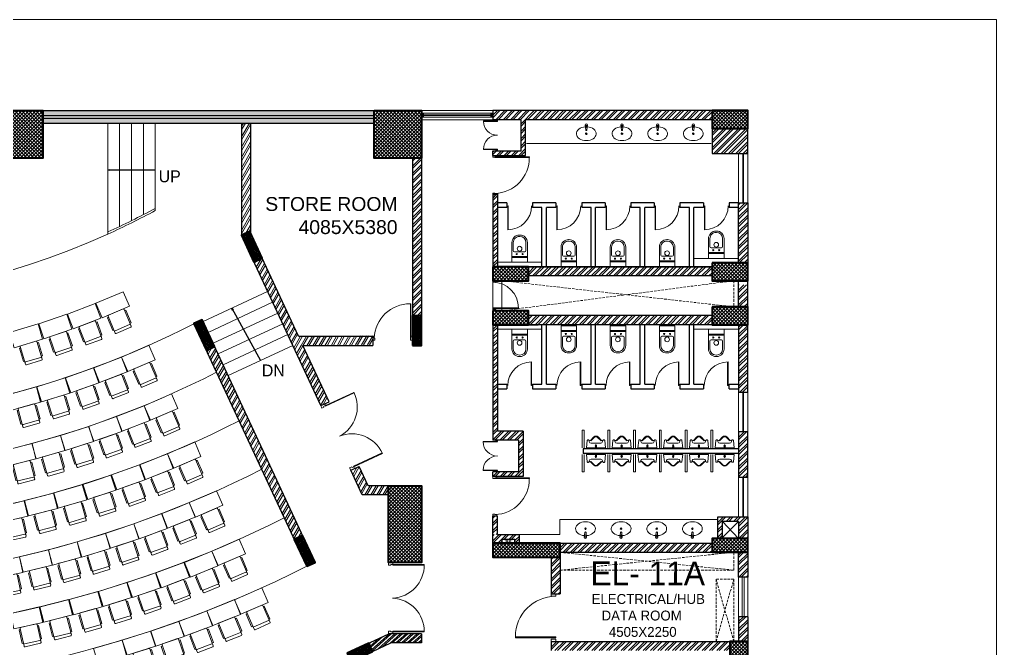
# Model space of a CAD drawing. Header units: millimetres. Extents: x 8275 to 147087, y -297470 to -191881.
# Drawn here: x 118383 to 143047, y -207756 to -191881 of the extents above; entities that cross this region are included whole.
import ezdxf

# ---------------------------------------------------------------- set-up
doc = ezdxf.new("R2010")
doc.units = ezdxf.units.MM
doc.header["$LTSCALE"] = 250
doc.header["$MEASUREMENT"] = 0
doc.linetypes.add('HIDDEN', pattern=[0.375, 0.25, -0.125])
for name, color, linetype, lineweight in [('col', 6, 'Continuous', 40), ('door', 35, 'Continuous', 13), ('ele', 51, 'Continuous', 18), ('fixtures', 31, 'Continuous', 13), ('furniture', 5, 'Continuous', 15), ('hatch', 9, 'Continuous', 0), ('hidden', 153, 'HIDDEN', 13), ('stairs', 2, 'Continuous', 5), ('text', 7, 'Continuous', 9), ('wall', 1, 'Continuous', 30), ('win', 4, 'Continuous', 20)]:
    doc.layers.add(name, color=color, linetype=linetype, lineweight=lineweight)
doc.layers.add('FUR', color=140, linetype='Continuous')
doc.styles.get("Standard").update_dxf_attribs({"font": 'GOTHIC.TTF', "height": 100})
doc.dimstyles.get("Standard").update_dxf_attribs({"dimtxt": 100, "dimasz": 50, "dimexe": 50, "dimexo": 50, "dimgap": 0.09, "dimtad": 0, "dimdec": 0, "dimrnd": 5, "dimzin": 0, "dimdsep": 46, "dimtxsty": 'Standard', "dimblk": 'ARCHTICK', "dimcen": 0, "dimdle": 50, "dimadec": 0, "dimazin": 0, "dimtfac": 1, "dimtdec": 0, "dimtofl": 0, "dimtmove": 0, "dimatfit": 3, "dimldrblk": 'OPEN30', "dimfxl": 1, "dimtolj": 1, "dimtzin": 0, "dimarcsym": 0})
pattern_1 = [(45, (-5321272.86, -138549.74), (-92.807765, 92.807765), []), (45, (-5321210.98, -138549.74), (-92.807765, 92.807765), [])]
pattern_2 = [(45, (-3004888.885, -138549.743), (23.20194126, 85.0737846), [109.375, -21.875, 0, -21.875])]
pattern_3 = [(60, (-2190940.17, -138549.74), (-113.665834, 65.625), []), (60, (-2190880.4, -138533.73), (-113.665834, 65.625), [])]
pattern_4 = [(45, (-2190690.94, -138326.66), (-92.807765, 92.807765), []), (45, (-2190629.06, -138326.66), (-92.807765, 92.807765), [])]

# ---------------------------------------------------------------- blocks, each defined once
blk = doc.blocks.new('A$C417B526D')
at = {"layer": 'hatch'}
h = blk.add_hatch(dxfattribs=at)
h.set_pattern_fill('ANSI37', color=256, scale=250)
h.paths.add_polyline_path([(109545, -3525), (109753, -3428), (109437, -2748), (109228, -2845)])
h = blk.add_hatch(dxfattribs=at)
h.set_pattern_fill('ANSI37', color=256, scale=250)
h.paths.add_polyline_path([(113545, -5627), (113775, -5627), (113775, -4877), (113545, -4877)])
h = blk.add_hatch(dxfattribs=at)
h.set_pattern_fill('ANSI37', color=256, scale=250)
h.paths.add_polyline_path([(108345, -5756), (108553, -5659), (108237, -4979), (108028, -5076)])
h = blk.add_hatch(dxfattribs=at)
h.set_pattern_fill('ANSI37', color=256, scale=250)
h.paths.add_polyline_path([(110880, -11203), (111089, -11106), (110772, -10426), (110564, -10523)])
h = blk.add_hatch(dxfattribs=at)
h.set_pattern_fill('ANSI37', color=256, scale=250)
h.paths.add_polyline_path([(111900, -13394), (111997, -13603), (112541, -13350), (112444, -13141)])
at = {"layer": 'col'}
for points, elevation in [([(109545, -3525), (109753, -3428), (109437, -2748), (109228, -2845)], -1204), ([(113545, -5627), (113775, -5627), (113775, -4877), (113545, -4877)], -35286), ([(108345, -5756), (108553, -5659), (108237, -4979), (108028, -5076)], 15999), ([(110880, -11203), (111089, -11106), (110772, -10426), (110564, -10523)], 15999), ([(111900, -13394), (111997, -13603), (112541, -13350), (112444, -13141)], 21632)]:
    blk.add_lwpolyline(points, close=True, dxfattribs=dict(at, elevation=elevation))
blk = doc.blocks.new('A$C157F7572')
at = {"layer": 'hatch'}
h = blk.add_hatch(dxfattribs=at)
h.set_pattern_fill('ANSI37', color=256, scale=500)
h.set_pattern_definition([(45, (2e-06, 2.04), (-44.19417, 44.19417), []), (135, (2e-06, 2.04), (-44.19417, -44.19417), [])])
h.paths.add_polyline_path([(-19573, 29761), (-20773, 29761), (-20773, 30961), (-19573, 30961)])
h = blk.add_hatch(dxfattribs=at)
h.set_pattern_fill('ANSI37', color=256, scale=500)
h.paths.add_polyline_path([(-10014, 29761), (-11214, 29761), (-11214, 30961), (-10014, 30961)])
h = blk.add_hatch(dxfattribs=at)
h.set_pattern_fill('ANSI37', color=256, scale=500)
h.paths.add_polyline_path([(-2680, 30511), (-1780, 30511), (-1780, 30961), (-2680, 30961)])
h = blk.add_hatch(dxfattribs=at)
h.set_pattern_fill('ANSI37', color=256, scale=500)
h.paths.add_polyline_path([(-7315, 27016), (-8215, 27016), (-8215, 26666), (-7315, 26666)])
h = blk.add_hatch(dxfattribs=at)
h.set_pattern_fill('ANSI37', color=256, scale=500)
h.set_pattern_definition([(45, (0, 100), (-44.19417, 44.19417), []), (135, (0, 100), (-44.19417, -44.19417), [])])
h.paths.add_polyline_path([(-2680, 26666), (-1780, 26666), (-1780, 27116), (-2680, 27116)])
h = blk.add_hatch(dxfattribs=at)
h.set_pattern_fill('ANSI37', color=256, scale=500)
h.paths.add_polyline_path([(-7315, 25906), (-8215, 25906), (-8215, 25556), (-7315, 25556)])
h = blk.add_hatch(dxfattribs=at)
h.set_pattern_fill('ANSI37', color=256, scale=500)
h.paths.add_polyline_path([(-2680, 25556), (-1780, 25556), (-1780, 26006), (-2680, 26006)])
h = blk.add_hatch(dxfattribs=at)
h.set_pattern_fill('ANSI37', color=256, scale=500)
h.paths.add_polyline_path([(-10014, 19554), (-10847, 19554), (-10847, 21491), (-10014, 21491)])
h = blk.add_hatch(dxfattribs=at)
h.set_pattern_fill('ANSI37', color=256, scale=500)
h.paths.add_polyline_path([(-8215, 20041), (-8215, 19691), (-6515, 19691), (-6515, 20041)])
h = blk.add_hatch(dxfattribs=at)
h.set_pattern_fill('ANSI37', color=256, scale=500)
h.paths.add_polyline_path([(-2680, 19811), (-1780, 19811), (-1780, 20161), (-2680, 20161)])
h = blk.add_hatch(dxfattribs=at)
h.set_pattern_fill('ANSI37', color=256, scale=500)
h.paths.add_polyline_path([(-1780, 16811), (-1780, 17561), (-2230, 17561), (-2230, 16811)])
at = {"layer": 'col'}
for points in [[(-20773, 30961), (-19573, 30961), (-19573, 29761), (-20773, 29761)], [(-11214, 30961), (-10014, 30961), (-10014, 29761), (-11214, 29761)]]:
    blk.add_lwpolyline(points, close=True, dxfattribs=at)
for points, elevation in [([(-2680, 30961), (-2680, 30511), (-1780, 30511), (-1780, 30961)], 1176), ([(-8215, 27016), (-8215, 26666), (-7315, 26666), (-7315, 27016)], 10367), ([(-2680, 27116), (-2680, 26666), (-1780, 26666), (-1780, 27116)], 20741), ([(-8215, 25906), (-8215, 25556), (-7315, 25556), (-7315, 25906)], 10367), ([(-2680, 26006), (-2680, 25556), (-1780, 25556), (-1780, 26006)], 10367), ([(-10014, 21092), (-10014, 19554), (-10847, 19554), (-10847, 21491), (-10014, 21491)], -26089), ([(-8215, 20041), (-8215, 19691), (-6515, 19692), (-6515, 20042)], -15715), ([(-1780, 19811), (-1780, 20161), (-2680, 20161), (-2680, 19811)], -15715), ([(-1780, 17561), (-2230, 17561), (-2230, 16811), (-1780, 16811)], 8962)]:
    blk.add_lwpolyline(points, close=True, dxfattribs=dict(at, elevation=elevation))
blk = doc.blocks.new('DRDR')
at = {"lineweight": 18, "ltscale": 0.1}
for p, q in [((4811214, 8332972), (4811219, 8333059)), ((4811219, 8333059), (4811277, 8333056)), ((4811255, 8332969), (4811257, 8333010)), ((4811257, 8333010), (4811275, 8333009)), ((4811277, 8333056), (4811275, 8333009)), ((4811214, 8332972), (4811255, 8332969)), ((4811255, 8332969), (4811221, 8332307)), ((4811268, 8332969), (4811234, 8332306)), ((4811268, 8332969), (4811255, 8332969)), ((4812659, 8332896), (4812624, 8332233)), ((4812672, 8332895), (4812637, 8332233)), ((4812659, 8332984), (4812656, 8332937)), ((4812674, 8332936), (4812656, 8332937)), ((4812717, 8332981), (4812659, 8332984)), ((4812672, 8332895), (4812659, 8332896)), ((4812672, 8332895), (4812674, 8332936)), ((4812712, 8332893), (4812672, 8332895)), ((4812712, 8332893), (4812717, 8332981))]:
    blk.add_line(p, q, dxfattribs=at)
blk.add_ellipse((4811270, 8332997), major_axis=(-685, -126), ratio=0.993607, start_param=1.318294, end_param=2.867114, dxfattribs=at)
at = {"lineweight": 18, "ltscale": 0.1, "extrusion": (0, 0, -1)}
blk.add_ellipse((4812660, 8332925), major_axis=(668, -196), ratio=0.993607, start_param=1.318294, end_param=2.867114, dxfattribs=at)
blk = doc.blocks.new('CH_staff_PL')
at = {"color": 0}
for p, q in [((-5, 10), (-19, 10)), ((-19, 8.75), (-19, 10)), ((-5, 8.75), (-5, 10)), ((-21, 8), (-21, -8)), ((-1.75, 8.75), (-20.25, 8.75)), ((-4, -8), (-4, 8)), ((-1, -8), (-1, 8)), ((-20.25, -8.75), (-1.75, -8.75)), ((-19, -10), (-19, -8.75)), ((-5, -10), (-5, -8.75)), ((-19, -10), (-5, -10))]:
    blk.add_line(p, q, dxfattribs=at)
for centre, start, end in [((-20.25, 8), 90, 180), ((-3.25, 8), 90, 180), ((-1.75, 8), 0, 90), ((-20.25, -8), 180, 270), ((-3.25, -8), 180, 270), ((-1.75, -8), 270, 0)]:
    blk.add_arc(centre, 0.75, start, end, dxfattribs=at)
blk = doc.blocks.new('dsfa')
at = {"layer": 'furniture', "ltscale": 0.01}
blk.add_lwpolyline([(8865122, 4642613), (8865872, 4642613), (8865872, 4642213), (8865122, 4642213)], close=True, dxfattribs=at)
at = {"layer": 'furniture', "extrusion": (2e-16, 2.46924e-05, 1), "xscale": -25.08044560737534, "yscale": 25.08044560737528, "zscale": 25.08044560737534, "rotation": 89.99999999959537}
blk.add_blockref('CH_staff_PL', (8865497, 4641686, 115), dxfattribs=at)
blk = doc.blocks.new('_ArchTick')
at = {"color": 0, "linetype": 'ByBlock', "const_width": 0.15}
blk.add_lwpolyline([(-0.5, -0.5), (0.5, 0.5)], dxfattribs=at)
blk = doc.blocks.new('_Open30')
at = {"color": 0, "linetype": 'ByBlock', "lineweight": -2}
for p, q in [((-1, 0.27), (0, 0)), ((0, 0), (-1, -0.27)), ((0, 0), (-1, 0))]:
    blk.add_line(p, q, dxfattribs=at)
blk = doc.blocks.new('D1-1000')
for p, q in [((-951, 0), (-1000, 0)), ((-1000, 0), (-1000, -102)), ((-951, -53), (-951, 0)), ((-49, 0), (0, 0)), ((-49, -53), (-49, 0)), ((0, 0), (0, -102)), ((-1000, -102), (-963, -102)), ((-963, -53), (-951, -53)), ((-963, -102), (-963, -53)), ((-51, -53), (-51, -923)), ((-37, -53), (-49, -53)), ((-37, -923), (-37, -53)), ((-37, -102), (-37, -53)), ((0, -102), (-37, -102)), ((-55, -923), (-37, -923))]:
    blk.add_line(p, q)
blk.add_ellipse((-40, 2), major_axis=(646, 675), ratio=0.977435, start_param=2.382767, end_param=3.900418)
blk = doc.blocks.new('d900')
for p, q in [((67.5, 0), (67.5, 765)), ((90, 765), (67.5, 765)), ((90, 0), (90, 765)), ((0, 90), (45, 90)), ((0, 0), (45, 0)), ((45, 90), (45, 0)), ((67.5, 0), (90, 0)), ((855, 90), (855, 0)), ((900, 90), (855, 90)), ((900, 0), (855, 0))]:
    blk.add_line(p, q)
blk.add_arc((90, 0), 765, 0, 90)
blk = doc.blocks.new('A$C2BFC0EEF')
at = {"linetype": 'Continuous'}
for p, q in [((-6, 6), (-14, 14)), ((-5, 3), (-5, 3)), ((3, 5), (3, 5)), ((6, 6), (14, 14)), ((-6, -6), (-14, -14)), ((-3, -5), (-3, -5)), ((5, -3), (5, -3)), ((6, -6), (14, -14))]:
    blk.add_line(p, q, dxfattribs=at)
for points in [[(0, 79, -0.344513), (-16, 95), (-30, 217, -0.413837), (0, 247, -174.780094)], [(0, 79, 0.344513), (16, 95), (30, 217, 0.413837), (0, 247, 174.780094)]]:
    blk.add_lwpolyline(points, format="xyb", dxfattribs=at)
blk.add_circle((0, 175), 19, dxfattribs=at)
for centre, radius, start, end in [((0, 190), 27, 89.2747, 175.7429), ((0, 0), 20, 149.4775, 210.5225), ((0, 0), 20, 59.4775, 120.5225), ((-9, 0), 4.76, 315, 45), ((0, 9), 4.76, 225, 315), ((0, 190), 27, 4.2571, 90.7253), ((9, 0), 4.76, 135, 225), ((0, 0), 20, 329.4775, 30.5225), ((0, 0), 20, 239.4775, 300.5225), ((0, -9), 4.76, 45, 135)]:
    blk.add_arc(centre, radius, start, end, dxfattribs=at)
blk.add_ellipse((0, 0), major_axis=(250, 0), ratio=0.7, start_param=1.671755, end_param=7.753023, dxfattribs=at)
blk = doc.blocks.new('A$C08577F4B')
at = {"layer": 'door'}
for p, q in [((-48, 0), (-48, -24)), ((0, 0), (0, -24)), ((0, -36), (-405, -36)), ((-405, -48), (-405, -36)), ((0, -48), (-405, -48)), ((-48, -24), (0, -24)), ((0, -36), (0, -48)), ((0, -857), (-405, -857)), ((-405, -857), (-405, -869)), ((0, -869), (-405, -869)), ((-48, -881), (0, -881)), ((-48, -905), (-48, -881)), ((0, -869), (0, -857)), ((0, -905), (0, -881))]:
    blk.add_line(p, q, dxfattribs=at)
for centre, start, end in [((0, -48), 180, 270), ((0, -857), 90, 180)]:
    blk.add_arc(centre, 405, start, end, dxfattribs=at)
blk = doc.blocks.new('wc')
for p, q in [((0, 195.9375), (498.75, 195.9375)), ((0, 195.9375), (0, -195.9375)), ((124.6875, -195.9375), (124.6875, 195.9375)), ((148.4375, -195.9375), (148.4375, 195.9375)), ((267.1875, 130.625), (267.1875, -130.625)), ((498.75, 160.3125), (296.875, 160.3125)), ((653.125, 5.9375), (653.125, -5.9375)), ((688.75, 5.9375), (688.75, -5.9375)), ((498.75, -195.9375), (0, -195.9375)), ((498.75, -160.3125), (296.875, -160.3125))]:
    blk.add_line(p, q)
for centre, radius in [((207.8125, 74.8125), 14.25), ((344.375, 0), 59.375), ((207.8125, -74.8125), 14.25)]:
    blk.add_circle(centre, radius)
for centre, radius, start, end in [((296.875, 130.625), 29.6875, 90, 180), ((498.75, 5.9375), 190, 0, 90), ((498.75, 5.9375), 154.375, 0, 90), ((296.875, -130.625), 29.6875, 180, 270), ((498.75, -5.9375), 190, 270, 0), ((498.75, -5.9375), 154.375, 270, 0)]:
    blk.add_arc(centre, radius, start, end)
blk = doc.blocks.new('GRID FLOORBLOCK B$0$Door-flat-32')
at = {"layer": 'door'}
for p, q in [((348, 4), (341, 722)), ((359, 4), (352, 722)), ((359, 4), (348, 4))]:
    blk.add_line(p, q, dxfattribs=at)
blk.add_ellipse((359, 4), major_axis=(-660, -284), ratio=1, start_param=-1.966344, end_param=-0.395548, dxfattribs=at)
blk = doc.blocks.new('BC13-145')
for p, q in [((-181, 242), (5, 260)), ((5, 260), (5, -220)), ((-183, 160), (-269, 73)), ((-172, 149), (-259, 63)), ((-195, 227), (-195, 212)), ((-186, 198), (-153, 190)), ((-115, 141), (-115, -101)), ((-35, 33), (-2, 33)), ((-35, 8), (-2, 8)), ((-2, 5), (-2, 35)), ((-183, -119), (-269, -33)), ((-172, -109), (-259, -22)), ((-195, -186), (-195, -171)), ((-186, -157), (-153, -149)), ((-181, -201), (5, -220))]:
    blk.add_line(p, q)
blk.add_circle((-47, 20), 17.5)
for centre, radius, start, end in [((-217, 20), 75, 134.8456, 225.1517), ((-217, 20), 60, 134.8456, 225.1517), ((-180, 227), 15, 95.7064, 180), ((-180, 212), 15, 180, 239.182), ((-200, 178), 25, 314.8465, 59.182), ((-165, 141), 50, 0, 75.9612), ((-65, 20), 7.5, 77.6264, 282.3736), ((5, 35), 7.5, 90, 180), ((5, 5), 7.5, 180, 270), ((-180, -171), 15, 120.818, 180), ((-180, -186), 15, 180, 264.2936), ((-200, -137), 25, 300.818, 45.1535), ((-165, -101), 50, 284.0388, 0)]:
    blk.add_arc(centre, radius, start, end)

msp = doc.modelspace()

# ---------------------------------------------------------------- hatches: boundary and pattern name
at = {"layer": 'hatch'}
h = msp.add_hatch(dxfattribs=at)
h.set_pattern_fill('ANSI36', color=256, scale=350, style=0)
h.set_pattern_definition(pattern_2)
h.paths.add_polyline_path([(118973, -194179), (127332, -194179), (127332, -194304), (118973, -194304)])
h = msp.add_hatch(dxfattribs=at)
h.set_pattern_fill('ANSI32', color=256, scale=350, angle=360, style=0)
h.set_pattern_definition(pattern_4)
h.paths.add_polyline_path([(130331, -195309), (130331, -195194), (131046, -195194), (131046, -194409), (130331, -194409), (130331, -194179), (135866, -194179), (135866, -194404), (131161, -194409), (131161, -195277), (131161, -195309)])
h = msp.add_hatch(dxfattribs=at)
h.set_pattern_fill('ANSI36', color=256, scale=350, style=0)
h.set_pattern_definition(pattern_2)
h.paths.add_polyline_path([(127332, -194494), (118973, -194494), (118973, -194369), (127332, -194369)])
h = msp.add_hatch(dxfattribs=at)
h.set_pattern_fill('ANSI32', color=256, scale=350, angle=15, style=0)
h.set_pattern_definition(pattern_3)
h.paths.add_polyline_path([(124510, -197907), (124302, -198004), (125280, -200106), (127305, -200093), (127299, -199863), (125427, -199876), (124217, -197276), (124217, -194494), (123987, -194494), (123987, -194494), (123987, -197323), (124193, -197227)])
h = msp.add_hatch(dxfattribs=at)
h.set_pattern_fill('ANSI32', color=256, scale=350, angle=360, style=0)
h.set_pattern_definition(pattern_1)
h.paths.add_polyline_path([(135866, -194629), (135866, -195259), (136766, -195259), (136766, -194629)])
h = msp.add_hatch(dxfattribs=at)
h.set_pattern_fill('ANSI32', color=256, scale=350, angle=360, style=0)
h.set_pattern_definition([(45, (-3004468.88, -138549.74), (-92.807765, 92.807765), []), (45, (-3004407, -138549.74), (-92.807765, 92.807765), [])])
h.paths.add_polyline_path([(128302, -199356), (128532, -199356), (128532, -195379), (128302, -195379), (128302, -200106), (128532, -200106), (128532, -200106), (128302, -200106)])
h = msp.add_hatch(dxfattribs=at)
h.set_pattern_fill('ANSI32', color=256, scale=350, angle=360, style=0)
h.set_pattern_definition(pattern_1)
h.paths.add_polyline_path([(130446, -196284), (130331, -196284), (130331, -198124), (130446, -198124)])
h = msp.add_hatch(dxfattribs=at)
h.set_pattern_fill('ANSI32', color=256, scale=350, angle=360, style=0)
h.set_pattern_definition(pattern_1)
h.paths.add_polyline_path([(136536, -198024), (136766, -198024), (136766, -198124), (136766, -198124), (136766, -196509), (136536, -196509)])
h = msp.add_hatch(dxfattribs=at)
h.set_pattern_fill('ANSI32', color=256, scale=350, angle=360, style=0)
h.set_pattern_definition(pattern_1)
h.paths.add_polyline_path([(135866, -198354), (135866, -198124), (131231, -198124), (131231, -198354)])
h = msp.add_hatch(dxfattribs=at)
h.set_pattern_fill('ANSI32', color=256, scale=350, style=0)
h.set_pattern_definition([(45, (-2190690.94, -138549.74), (-92.807765, 92.807765), []), (45, (-2190629.06, -138549.74), (-92.807765, 92.807765), [])])
h.paths.add_polyline_path([(136766, -198574), (136536, -198574), (136536, -199134), (136766, -199134)])
h = msp.add_hatch(dxfattribs=at)
h.set_pattern_fill('ANSI32', color=256, scale=350, angle=360, style=0)
h.set_pattern_definition(pattern_1)
h.paths.add_polyline_path([(135866, -199584), (135866, -199354), (131231, -199354), (131231, -199584), (136016, -199584), (136016, -199584)])
h = msp.add_hatch(dxfattribs=at)
h.set_pattern_fill('ANSI32', color=256, scale=350, angle=15, style=0)
h.set_pattern_definition(pattern_3)
h.paths.add_polyline_path([(123309, -200138), (123101, -200235), (122785, -199556), (122785, -199556), (125637, -205682), (125845, -205585)])
h = msp.add_hatch(dxfattribs=at)
h.set_pattern_fill('ANSI32', color=256, scale=350, angle=360, style=0)
h.set_pattern_definition([(45, (-1250440.1, -115783.12), (-92.807765, 92.807765), []), (45, (-1250378.22, -115783.12), (-92.807765, 92.807765), [])])
h.paths.add_polyline_path([(130446, -199584), (130331, -199584), (130331, -202498), (130982, -202498), (130982, -203300), (130331, -203300), (130331, -203415), (131097, -203415), (131097, -202268), (130446, -202268)])
h = msp.add_hatch(dxfattribs=at)
h.set_pattern_fill('ANSI32', color=256, scale=350, angle=360, style=0)
h.set_pattern_definition(pattern_1)
h.paths.add_polyline_path([(136536, -199584), (136766, -199584), (136766, -201283), (136536, -201283)])
h = msp.add_hatch(dxfattribs=at)
h.set_pattern_fill('ANSI32', color=256, scale=350, angle=15, style=0)
h.set_pattern_definition(pattern_3)
h.paths.add_polyline_path([(125534, -200106), (126196, -201530), (125988, -201627), (125280, -200106)])
h = msp.add_hatch(dxfattribs=at)
h.set_pattern_fill('ANSI32', color=256, scale=350, angle=360, style=0)
h.set_pattern_definition(pattern_1)
h.paths.add_polyline_path([(136766, -203435), (136536, -203435), (136536, -202283), (136766, -202283)])
h = msp.add_hatch(dxfattribs=at)
h.set_pattern_fill('ANSI32', color=256, scale=350, angle=15, style=0)
h.set_pattern_definition(pattern_3)
h.paths.add_polyline_path([(127700, -203649), (127700, -203879), (127036, -203879), (126748, -203259), (126956, -203162), (127183, -203649)])
h = msp.add_hatch(dxfattribs=at)
h.set_pattern_fill('ANSI32', color=256, scale=350, style=0)
h.set_pattern_definition([(45, (-1211028.82, -115783.42), (-92.807765, 92.807765), []), (45, (-1210966.95, -115783.42), (-92.807765, 92.807765), [])])
h.paths.add_polyline_path([(130446, -204415), (130331, -204415), (130331, -204879), (130446, -204879)])
h = msp.add_hatch(dxfattribs=at)
h.set_pattern_fill('ANSI32', color=256, scale=350, angle=360, style=0)
h.set_pattern_definition(pattern_4)
edge = h.paths.add_edge_path()
edge.add_line((136766, -204979), (136536, -204978))
edge.add_line((136536, -204978), (136536, -204550))
edge.add_line((136536, -204550), (136131, -204550))
edge.add_line((136131, -204550), (136131, -204979))
edge.add_line((136131, -204979), (136016, -204979))
edge.add_line((136016, -204979), (136016, -204435))
edge.add_line((136016, -204435), (136766, -204435))
edge.add_line((136766, -204435), (136766, -204978))
h = msp.add_hatch(dxfattribs=at)
h.set_pattern_fill('ANSI32', color=256, scale=350, angle=360, style=0)
h.set_pattern_definition([(45, (-1227295.17, -117460.66), (-92.807765, 92.807765), []), (45, (-1227233.3, -117460.66), (-92.807765, 92.807765), [])])
h.paths.add_polyline_path([(130561, -205099), (130331, -205099), (130331, -204879), (131003, -204879), (131003, -205099), (130896, -205099), (130888, -204994), (130561, -204994)])
h = msp.add_hatch(dxfattribs=at)
h.set_pattern_fill('ANSI32', color=256, scale=350, angle=360, style=0)
h.set_pattern_definition(pattern_4)
h.paths.add_polyline_path([(132031, -205329), (135866, -205329), (135866, -205099), (132031, -205099)])
h = msp.add_hatch(dxfattribs=at)
h.set_pattern_fill('ANSI32', color=256, scale=350, angle=360, style=0)
h.set_pattern_definition(pattern_4)
h.paths.add_polyline_path([(131801, -206379), (132031, -206379), (132031, -205449), (131801, -205449)])
h = msp.add_hatch(dxfattribs=at)
h.set_pattern_fill('ANSI32', color=256, scale=350, angle=360, style=0)
h.set_pattern_definition(pattern_1)
h.paths.add_polyline_path([(136536, -205954), (136766, -205954), (136766, -205329), (136536, -205329)])
h = msp.add_hatch(dxfattribs=at)
h.set_pattern_fill('ANSI32', color=256, scale=350, angle=360, style=0)
h.set_pattern_definition([(45, (-1318803.5, -138326.66), (-92.807765, 92.807765), []), (45, (-1318741.63, -138326.66), (-92.807765, 92.807765), [])])
h.paths.add_polyline_path([(136536, -206954), (136767, -206954), (136767, -207579), (136536, -207579)])
at = {"layer": 'hatch', "linetype": 'ByBlock', "ltscale": 100}
h = msp.add_hatch(dxfattribs=at)
h.set_pattern_fill('ANSI32', color=256, scale=250, angle=357)
h.set_pattern_definition([(42, (335817.1, -378922.14), (-62.730994, 69.669827), []), (42, (335861.24, -378924.46), (-62.730994, 69.669827), [])])
h.paths.add_polyline_path([(128532, -207387), (127804, -207387), (127804, -207387), (127703, -207387), (127201, -207620), (127298, -207829), (127754, -207617), (128532, -207617)])
at = {"layer": 'hatch'}
h = msp.add_hatch(dxfattribs=at)
h.set_pattern_fill('ANSI32', color=256, scale=350, angle=360, style=0)
h.set_pattern_definition(pattern_1)
h.paths.add_polyline_path([(131801, -207579), (136316, -207579), (136316, -207809), (131801, -207809)])

# ---------------------------------------------------------------- linework, layer by layer
at = {"layer": 'ele'}
for p, q in [((130331, -194179, -27228), (128532, -194179, -27228)), ((130331, -194409, -27228), (128532, -194409, -27228)), ((130446, -198009, -42943), (131572, -198009, -27228)), ((136536, -197909, -42943), (135410, -197909, -27228)), ((130331, -198474, -16861), (130331, -199234, 223487)), ((130561, -198474, -16861), (130561, -199234, 223487)), ((130446, -199699, -42943), (131572, -199699, -42943)), ((136536, -199699, -42943), (135410, -199699, -42943))]:
    msp.add_line(p, q, dxfattribs=at)
at = {"layer": 'fixtures'}
for p, q in [((131186, -195009, -26051), (135841, -195009, -26051)), ((132023, -204499, -42943), (136016, -204499, -42943)), ((132023, -204879, -42943), (132023, -204499, -42943)), ((131003, -204879, -42943), (132023, -204879, -42943))]:
    msp.add_line(p, q, dxfattribs=at)
at = {"layer": 'fixtures', "extrusion": (0.047174, 0.002946, 0.998882)}
for p, q in [((132586, -202691, -42943), (132585, -202249, -42943)), ((132636, -202691, -42943), (132635, -202249, -42943)), ((133236, -202691, -42943), (133235, -202249, -42943)), ((133286, -202690, -42943), (133285, -202249, -42943)), ((133886, -202690, -42943), (133886, -202249, -42943)), ((133936, -202690, -42943), (133936, -202249, -42943)), ((134536, -202690, -42943), (134536, -202249, -42943)), ((134586, -202690, -42943), (134586, -202249, -42943)), ((135186, -202692, -42943), (135186, -202249, -42943)), ((135236, -202692, -42943), (135236, -202249, -42943)), ((135836, -202692, -42943), (135836, -202249, -42943)), ((135886, -202692, -42943), (135886, -202249, -42943))]:
    msp.add_line(p, q, dxfattribs=at)
at = {"layer": 'fixtures', "extrusion": (0.048442, 0.002947, 0.998822)}
for p, q in [((132585, -202249, -42943), (132635, -202249, -42943)), ((133235, -202249, -42943), (133285, -202249, -42943)), ((133886, -202249, -42943), (133936, -202249, -42943)), ((134536, -202249, -42943), (134586, -202249, -42943)), ((135186, -202249, -42943), (135236, -202249, -42943)), ((135836, -202249, -42943), (135886, -202249, -42943))]:
    msp.add_line(p, q, dxfattribs=at)
at = {"layer": 'fixtures', "extrusion": (0.047174, -0.002946, 0.998882)}
for p, q in [((132586, -202859, -42943), (132585, -203299, -42943)), ((132636, -202859, -42943), (132635, -203299, -42943)), ((133236, -202858, -42943), (133235, -203299, -42943)), ((133286, -202859, -42943), (133285, -203299, -42943)), ((133886, -202858, -42943), (133886, -203299, -42943)), ((133936, -202858, -42943), (133936, -203299, -42943)), ((134536, -202858, -42943), (134536, -203299, -42943)), ((134586, -202858, -42943), (134586, -203299, -42943)), ((135186, -202857, -42943), (135186, -203299, -42943)), ((135236, -202857, -42943), (135236, -203299, -42943)), ((135836, -202857, -42943), (135836, -203299, -42943)), ((135886, -202857, -42943), (135886, -203299, -42943))]:
    msp.add_line(p, q, dxfattribs=at)
at = {"layer": 'fixtures', "extrusion": (0.048442, -0.002947, 0.998822)}
for p, q in [((132585, -203299, -42943), (132635, -203299, -42943)), ((133235, -203299, -42943), (133285, -203299, -42943)), ((133886, -203299, -42943), (133936, -203299, -42943)), ((134536, -203299, -42943), (134586, -203299, -42943)), ((135186, -203299, -42943), (135236, -203299, -42943)), ((135836, -203299, -42943), (135886, -203299, -42943))]:
    msp.add_line(p, q, dxfattribs=at)
at = {"layer": 'fixtures', "elevation": -42943}
msp.add_lwpolyline([(130888, -204994), (130888, -205099), (130561, -205099), (130561, -204994)], close=True, dxfattribs=at)
at = {"layer": 'hidden'}
for p, q in [((130561, -198474, 223430), (136416, -199134, -24869)), ((136416, -198474, -254786), (130561, -199234, -16861)), ((130561, -204994, -42943), (130888, -205099, -42943)), ((130561, -205099, -42943), (130888, -204994, -42943)), ((132031, -205779, -27228), (136417, -205329, -19228)), ((132031, -205329, -27228), (136417, -205779, -25471)), ((136417, -207579, -28130), (135967, -206011, -28130)), ((135967, -207579, -28130), (136416, -206011, -28130))]:
    msp.add_line(p, q, dxfattribs=at)
at = {"layer": 'hidden', "elevation": 223430}
msp.add_lwpolyline([(130561, -198474), (131231, -198474), (131231, -198354), (135866, -198354), (135866, -198474), (136416, -198474), (136416, -199134), (135866, -199134), (135857, -199354), (131231, -199354), (131231, -199234), (130561, -199234), (130561, -198474)], dxfattribs=at)
at = {"layer": 'hidden'}
for points, elevation in [([(136417, -205779), (136417, -205329), (132031, -205329), (132031, -205779)], -43241), ([(136416, -206011), (135967, -206011), (135967, -207579), (136416, -207579)], -30510)]:
    msp.add_lwpolyline(points, close=True, dxfattribs=dict(at, elevation=elevation))
at = {"layer": 'stairs'}
for p, q in [((120610, -194494, -27228), (120610, -197296, -27228)), ((120910, -194494, -27228), (120910, -197102, -27228)), ((121210, -194494, -27228), (121210, -196957, -27228)), ((121510, -194494, -27228), (121510, -196805, -27228)), ((121810, -194494, -27228), (121810, -196703, -27228)), ((124647, -198746, -27228), (123015, -199506, -27228)), ((124773, -199018, -27228), (123142, -199778, -27228)), ((124900, -199290, -27228), (123268, -200050, -27228)), ((125027, -199562, -27228), (123395, -200322, -27228)), ((125153, -199834, -27228), (123521, -200594, -27228)), ((125280, -200106, -27228), (123648, -200866, -27228))]:
    msp.add_line(p, q, dxfattribs=at)
for centre, radius, start, end in [((112455, -179297, -56874), 19711, 294.4395, 298.3342), ((112455, -179297, -56874), 19761, 294.3736, 298.2561), ((112455, -179297, -56874), 19761, 245.6261, 294.3736), ((112455, -179447, -56874), 22611, 242.4643, 297.1879), ((112455, -179447, -56874), 23961, 242.6423, 297.0625), ((112455, -179447, -56874), 25311, 242.8014, 296.9506), ((112455, -179447, -56874), 26661, 242.9443, 296.8499), ((112455, -179447, -56874), 28011, 243.0734, 296.759), ((112455, -179447, -56874), 29361, 243.1906, 296.6765)]:
    msp.add_arc(centre, radius, start, end, dxfattribs=at)
at = {"layer": 'text'}
for p, q in [((136536, -204550, -42943), (136131, -204954, -42943)), ((136131, -204550, -42943), (136536, -204979, -24868))]:
    msp.add_line(p, q, dxfattribs=at)
at = {"layer": 'text', "linetype": 'ByBlock', "ltscale": 100, "elevation": -15927}
msp.add_lwpolyline([(8275, -191881), (143047, -191881), (143047, -227229), (8275, -227229)], close=True, dxfattribs=at)
at = {"layer": 'wall'}
for p, q in [((118973, -194179, -27228), (127332, -194179, -27228)), ((118973, -194304, -27228), (127332, -194304, -27228)), ((135866, -194179, -26051), (130331, -194179, -27228)), ((130331, -194179, -27228), (130331, -194409, -27228)), ((118973, -194369, -27228), (127332, -194369, -27228)), ((118973, -194494, -27228), (127332, -194494, -27228)), ((123985, -194494, -27228), (123985, -197325, -27228)), ((124215, -194494, -27228), (124215, -197274, -27228)), ((131046, -195194, -42943), (131046, -194409, -42943)), ((131161, -195309, -42943), (131161, -194409, -42943)), ((136766, -195259, -27228), (136766, -194629, -27228)), ((130331, -195194, -42943), (131046, -195194, -42943)), ((130331, -195309, -42943), (130331, -195194, -42943)), ((130331, -195309, -42943), (131161, -195309, -42943)), ((128302, -195379, -78513), (128302, -200106, -78513)), ((128532, -195379, -78513), (128532, -200106, -78513)), ((130331, -196284, -42943), (130446, -196284, -42943)), ((130331, -196284, -42943), (130331, -198124, -42943)), ((130446, -196284, -42943), (130446, -198124, -42943)), ((130446, -196359, -42943), (130446, -196509, -42943)), ((130684, -196509, -42943), (130446, -196509, -42943)), ((130684, -196509, -42943), (130684, -196624, -42943)), ((131925, -196509, -27228), (131334, -196509, -42943)), ((131334, -196509, -42943), (131334, -196624, -42943)), ((131925, -196509, -27228), (131925, -196624, -27228)), ((133166, -196509, -27228), (132575, -196509, -27228)), ((132575, -196509, -27228), (132575, -196624, -27228)), ((133166, -196509, -27228), (133166, -196624, -27228)), ((134407, -196509, -42943), (133816, -196509, -27228)), ((133816, -196509, -27228), (133816, -196624, -27228)), ((134407, -196509, -42943), (134407, -196624, -42943)), ((135648, -196509, -46209), (135057, -196509, -42943)), ((135057, -196509, -42943), (135057, -196624, -42943)), ((135648, -196509, -46209), (135648, -196624, -46209)), ((136298, -196509, -46209), (136298, -196624, -46209)), ((136536, -196509, -42943), (136298, -196509, -46209)), ((130684, -196624, -42943), (130446, -196624, -42943)), ((131572, -196624, -27228), (131334, -196624, -42943)), ((131572, -198124, -27228), (131572, -196624, -27228)), ((131925, -196624, -27228), (131687, -196624, -27228)), ((131687, -198124, -27228), (131687, -196624, -27228)), ((132813, -196624, -27228), (132575, -196624, -27228)), ((132813, -198124, -27228), (132813, -196624, -27228)), ((133166, -196624, -27228), (132928, -196624, -27228)), ((132928, -198124, -27228), (132928, -196624, -27228)), ((134054, -196624, -27228), (133816, -196624, -27228)), ((134054, -198124, -27228), (134054, -196624, -27228)), ((134407, -196624, -42943), (134169, -196624, -27228)), ((134169, -198124, -27228), (134169, -196624, -27228)), ((135295, -196624, -27228), (135057, -196624, -42943)), ((135295, -198124, -27228), (135295, -196624, -27228)), ((135648, -196624, -46209), (135410, -196624, -27228)), ((135410, -198124, -27228), (135410, -196624, -27228)), ((136536, -196624, -42943), (136298, -196624, -46209)), ((125427, -199876, -27228), (124215, -197274, -27228)), ((125280, -200106, -27228), (123985, -197324, -27228)), ((135866, -198124, -42943), (131201, -198124, -42943)), ((135866, -198354, -27228), (131231, -198354, -27228)), ((136536, -199134, -27228), (136536, -198474, -257145)), ((136766, -199134, -27228), (136766, -198474, -257145)), ((122785, -199556, -27228), (122993, -199459, -27228)), ((125845, -205585, -27228), (122993, -199459, -27228)), ((135866, -199354, -27228), (131231, -199354, -27228)), ((125637, -205682, -27228), (122785, -199556, -27228)), ((130331, -199584, -42943), (130331, -202498, -42943)), ((130446, -199584, -42943), (130446, -202268, -42943)), ((135866, -199584, -16861), (131231, -199584, -27228)), ((135866, -199584, -42943), (131231, -199584, -42943)), ((131572, -201084, -42943), (131572, -199584, -42943)), ((131687, -201084, -42943), (131687, -199584, -42943)), ((132813, -201084, -42943), (132813, -199584, -42943)), ((132928, -201084, -42943), (132928, -199584, -42943)), ((134054, -201084, -42943), (134054, -199584, -42943)), ((134169, -201084, -42943), (134169, -199584, -42943)), ((135295, -201084, -42943), (135295, -199584, -42943)), ((135410, -201084, -42943), (135410, -199584, -42943)), ((136536, -199584, -27228), (136536, -201283, -27228)), ((136766, -201283, -27228), (136766, -199584, -27228)), ((125427, -199876, -27228), (127302, -199876, -78513)), ((127302, -199876, -78513), (127302, -200106, -78513)), ((125988, -201627, -27228), (125280, -200106, -27228)), ((126196, -201530, -27228), (125534, -200106, -27228)), ((125534, -200106, -27228), (127302, -200106, -78513)), ((128302, -200106, -78513), (128532, -200106, -78513)), ((130446, -201084, -42943), (130684, -201084, -42943)), ((130446, -201199, -42943), (130684, -201199, -42943)), ((130684, -201084, -42943), (130684, -201199, -42943)), ((131334, -201084, -42943), (131572, -201084, -42943)), ((131334, -201084, -42943), (131334, -201199, -42943)), ((131334, -201199, -42943), (131925, -201199, -42943)), ((131687, -201084, -42943), (131925, -201084, -42943)), ((131925, -201084, -42943), (131925, -201199, -42943)), ((132575, -201084, -42943), (132813, -201084, -42943)), ((132575, -201084, -42943), (132575, -201199, -42943)), ((132575, -201199, -42943), (133166, -201199, -42943)), ((132813, -201199, -42943), (132813, -201199, -42943)), ((132928, -201084, -42943), (133166, -201084, -42943)), ((132928, -201199, -42943), (132928, -201199, -42943)), ((133166, -201084, -42943), (133166, -201199, -42943)), ((133816, -201084, -42943), (134054, -201084, -42943)), ((133816, -201084, -42943), (133816, -201199, -42943)), ((133816, -201199, -42943), (134407, -201199, -42943)), ((134054, -201199, -42943), (134054, -201199, -42943)), ((134169, -201084, -42943), (134407, -201084, -42943)), ((134407, -201084, -42943), (134407, -201199, -42943)), ((135057, -201084, -42943), (135295, -201084, -42943)), ((135057, -201084, -42943), (135057, -201199, -42943)), ((135057, -201199, -42943), (135648, -201199, -42943)), ((135295, -201199, -42943), (135295, -201199, -42943)), ((135410, -201084, -42943), (135648, -201084, -42943)), ((135410, -201199, -42943), (135410, -201199, -42943)), ((135648, -201084, -42943), (135648, -201199, -42943)), ((136295, -201084, -42943), (136536, -201084, -42943)), ((136295, -201199, -42943), (136295, -201084, -42943)), ((136295, -201199, -42943), (136536, -201199, -42943)), ((136536, -201283, -27228), (136536, -201283, -27228)), ((136536, -201283, -27228), (136766, -201283, -27228)), ((136536, -201283, -42943), (136536, -201283, -42943)), ((136536, -201283, -42943), (136536, -201283, -42943)), ((125988, -201627, -27228), (126196, -201530, -27228)), ((130982, -202498, -42943), (130331, -202498, -42943)), ((131097, -202268, -42943), (130446, -202268, -42943)), ((130753, -202498, -42943), (130447, -202498, -42943)), ((130447, -202498, -42943), (130447, -202498, -42943)), ((130982, -202498, -42943), (130982, -203300, -42943)), ((131097, -202268, -42943), (131097, -203415, -42943)), ((136536, -202283, -27228), (136536, -203435, -27228)), ((136536, -202283, -27228), (136766, -202283, -27228)), ((136766, -203435, -27228), (136766, -202283, -27228)), ((136536, -202717, -42943), (132611, -202717, -42943)), ((132611, -202717, -42943), (132611, -202832, -42943)), ((136536, -202832, -42943), (132611, -202832, -42943)), ((126748, -203259, -27228), (126956, -203162, -27228)), ((127183, -203649, -27228), (126956, -203162, -27228)), ((127036, -203879, -27228), (126748, -203259, -27228)), ((130982, -203300, -42943), (130331, -203300, -42943)), ((130331, -203415, -42943), (130331, -203300, -42943)), ((131097, -203415, -42943), (130331, -203415, -42943)), ((136536, -203435, -27228), (136536, -203435, -27228)), ((136536, -203435, -27228), (136766, -203435, -27228)), ((127700, -203649, -27228), (127183, -203649, -27228)), ((127700, -203879, -27228), (127036, -203879, -27228)), ((130331, -204879, -42943), (130331, -204415, -42943)), ((130446, -204415, -42943), (130331, -204415, -42943)), ((130446, -204879, -42943), (130446, -204415, -42943)), ((136016, -204435, -27228), (136766, -204435, -27228)), ((136016, -204979, -42943), (136016, -204435, -42943)), ((136766, -204435, -27228), (136766, -204979, -42943)), ((136536, -204550, -42943), (136131, -204550, -42943)), ((136131, -204979, -42943), (136131, -204550, -42943)), ((136536, -204550, -42943), (136536, -204979, -42943)), ((130331, -205099, -42943), (130331, -204879, -42943)), ((130446, -204879, -42943), (130561, -204879, -42943)), ((130561, -204879, -42943), (131003, -204879, -42943)), ((130561, -204879, -42943), (130561, -204879, -42943)), ((131003, -205099, -42943), (131003, -204879, -42943)), ((130561, -204994, -42943), (130888, -204994, -42943)), ((130561, -204994, -42943), (130561, -205099, -42943)), ((130888, -205099, -42943), (130888, -204994, -42943)), ((131801, -205449, -27228), (131801, -206379, -27228)), ((132031, -205329, -27228), (132031, -206379, -27228)), ((136536, -205954, -27228), (136536, -205329, -27228)), ((125637, -205682, -27228), (125845, -205585, -27228)), ((136766, -205954, -27228), (136536, -205954, -27228)), ((136766, -206954, -27228), (136536, -206954, -27228)), ((136536, -206954, -32891), (136537, -207579, -23929)), ((136766, -206954, -27228), (136767, -207579, -18266)), ((126657, -207874, -27228), (127703, -207387, -27228)), ((128532, -207387, -27228), (127703, -207387, -27228)), ((128532, -207387, -27228), (128532, -207617, -27228)), ((127298, -207829, -27228), (127754, -207617, -27228)), ((128532, -207617, -27228), (127754, -207617, -27228)), ((131801, -207579, -27228), (131801, -207809, -27228))]:
    msp.add_line(p, q, dxfattribs=at)
at = {"layer": 'wall', "extrusion": (0.046989, 8.33092e-11, 0.998895)}
for p, q in [((136536, -204550, -42943), (136536, -204954, -42943)), ((132031, -205099, -42943), (135866, -205099, -27228)), ((132031, -205329, -27228), (135866, -205329, -42943))]:
    msp.add_line(p, q, dxfattribs=at)
at = {"layer": 'wall', "extrusion": (0.046989, -1.01932e-10, 0.998895)}
msp.add_line((136766, -205329, -27228), (136766, -205954, -27228), dxfattribs=at)
at = {"layer": 'wall', "extrusion": (0.046989, -1.58447e-06, 0.998895)}
for p, q in [((131801, -206379, -27228), (132031, -206379, -27228)), ((131801, -207579, -27228), (136316, -207579, -27228))]:
    msp.add_line(p, q, dxfattribs=at)
at = {"layer": 'wall'}
for points, elevation in [([(131046, -194409), (130331, -194409)], -43241), ([(135866, -194409), (131161, -194409)], -43241), ([(135866, -194629), (135866, -195259), (136766, -195259)], -43241), ([(136536, -195259), (136766, -195259)], -43241), ([(136536, -198024), (136536, -196509), (136766, -196509), (136766, -198024)], -43241), ([(131231, -198124), (131476, -198124)], -43241), ([(131231, -198124), (135866, -198124)], -43241), ([(131488, -198124), (135866, -198124)], -43241), ([(131231, -199584), (131476, -199584)], -43241), ([(131256, -199584), (131476, -199584)], -43241), ([(131256, -199584), (131476, -199584)], -43241), ([(130446, -201122), (130446, -201122)], -12192), ([(136766, -201199), (136766, -201199)], -43241)]:
    msp.add_lwpolyline(points, dxfattribs=dict(at, elevation=elevation))
at = {"layer": 'win'}
for p, q in [((128577, -194339, 32566), (128537, -194249, 32566)), ((128577, -194249, 32566), (128537, -194339, 32566)), ((128582, -194244, -18720), (130281, -194244, 32566)), ((128582, -194289, -18720), (130281, -194289, 32566)), ((130281, -194299, 32566), (128582, -194299, -18720)), ((130281, -194344, 32566), (128582, -194344, -18720)), ((130326, -194339, 32566), (130286, -194249, 32566)), ((130326, -194249, 32566), (130286, -194339, 32566)), ((136536, -205954, -27228), (136536, -206954, -27228)), ((136626, -205954, -27228), (136626, -206954, -27228)), ((136676, -206954, -27228), (136676, -205954, -27228)), ((136766, -206954, -27228), (136766, -205954, -27228))]:
    msp.add_line(p, q, dxfattribs=at)
for points, elevation in [([(128582, -194244), (128582, -194344), (128532, -194344), (128532, -194244)], -10713), ([(128577, -194249), (128577, -194339), (128537, -194339), (128537, -194249)], -10713), ([(130331, -194244), (130331, -194344), (130281, -194344), (130281, -194244)], -27228), ([(130326, -194249), (130326, -194339), (130286, -194339), (130286, -194249)], -27228)]:
    msp.add_lwpolyline(points, close=True, dxfattribs=dict(at, elevation=elevation))
for points, elevation in [([(136536, -196509), (136536, -195259)], -43241), ([(136641, -196509), (136641, -195259)], -43241), ([(136661, -196509), (136661, -195259)], -43241), ([(136766, -196509), (136766, -195259)], -43241), ([(136536, -202283), (136536, -201283)], -69322), ([(136641, -202283), (136641, -201283)], -69322), ([(136661, -202283), (136661, -201283)], -69322), ([(136766, -202283), (136766, -201283)], -69322), ([(136536, -204435), (136536, -203435)], -43241), ([(136641, -204435), (136641, -203435)], -43241), ([(136661, -204435), (136661, -203435)], -43241), ([(136766, -204435), (136766, -203435)], -43241)]:
    msp.add_lwpolyline(points, dxfattribs=dict(at, elevation=elevation))

# ---------------------------------------------------------------- block references
at = {"xscale": 0.8351457156338356, "yscale": 0.8351457156338356, "zscale": 0.8351457156338356}
for p, rotation in [((131009, -196587, -39677), 179.4159811242241), ((132250, -196587, -23962), 179.4159811242241), ((133491, -196587, -23962), 179.4159811242241), ((134732, -196587, -39677), 179.4159811242241), ((135973, -196587, -42943), 179.4159811242241), ((131009, -201122, -27228), 359.4159811242241), ((132250, -201122, -27228), 359.4159811242241), ((133491, -201122, -27228), 359.4159811242241), ((134732, -201122, -27228), 359.4159811242241), ((135970, -201122, -27228), 359.4159811242241)]:
    msp.add_blockref('GRID FLOORBLOCK B$0$Door-flat-32', p, dxfattribs=dict(at, rotation=rotation))
at = {"layer": 'door', "rotation": 89.99999999951983}
for p in [(130331, -195309, -32867), (130331, -203415, -30486)]:
    msp.add_blockref('D1-1000', p, dxfattribs=at)
at = {"layer": 'door'}
for p, xscale, yscale, zscale, rotation in [((130331, -199234, -16861), -0.8444444446017345, 0.8444444446017345, 0.8444444445427508, 270), ((131921, -207579, -57151), 1.333333333581686, 1.333333333581686, 1.333333333581686, 90.00000000000001)]:
    msp.add_blockref('d900', p, dxfattribs=dict(at, xscale=xscale, yscale=yscale, zscale=zscale, rotation=rotation))
at = {"layer": 'door', "xscale": -1, "rotation": 180}
msp.add_blockref('D1-1000', (128302, -199978, -108159), dxfattribs=at)
at = {"layer": 'door', "extrusion": (-0.000327653, -0.001012, 0.999999), "xscale": -1.199954655933554, "yscale": 1.199954655933554, "zscale": 1.199954655933554, "rotation": 111.9738997077257}
msp.add_blockref('DRDR', (7238610, 8893767, -27064), dxfattribs=at)
at = {"layer": 'door', "extrusion": (-0.000724023, -0.000778881, 0.999999), "xscale": -1.200000363992495, "yscale": 1.200000363992505, "zscale": 1.200000363992495, "rotation": 87.00979354922936}
msp.add_blockref('DRDR', (10414882, 5038328, -69255), dxfattribs=at)
at = {"layer": 'fixtures'}
for p in [(132692, -194763, -26350), (133593, -194763, -26350), (134493, -194763, -26350), (135393, -194763, -26350)]:
    msp.add_blockref('A$C2BFC0EEF', p, dxfattribs=at)
at = {"layer": 'fixtures', "xscale": -1}
for name, p, rotation in [('wc', (135973, -197909, -42943), 270), ('wc', (131009, -198009, -39677), 270), ('wc', (132250, -198124, -1147), 270), ('wc', (133491, -198124, -36716), 270), ('wc', (134732, -198124, -16861), 270), ('wc', (131009, -199699, -27228), 90), ('wc', (132250, -199609, -27228), 90), ('wc', (133491, -199609, -27228), 90), ('wc', (134732, -199609, -27228), 90), ('wc', (135973, -199699, -27245), 90), ('BC13-145', (132915, -202863, -19249), 270.0019321130495), ('BC13-145', (133565, -202862, -19249), 270.0019321130495), ('BC13-145', (134215, -202862, -19249), 270.0019321130495), ('BC13-145', (134865, -202862, -19249), 270.0019321130495), ('BC13-145', (135515, -202862, -19249), 270.0019321130495), ('BC13-145', (136165, -202862, -19249), 270.0019321130495)]:
    msp.add_blockref(name, p, dxfattribs=dict(at, rotation=rotation))
at = {"layer": 'fixtures'}
for name, p, rotation in [('BC13-145', (132915, -202687, -19249), 269.9980678869505), ('BC13-145', (133565, -202687, -19249), 269.9980678869505), ('BC13-145', (134215, -202687, -19249), 269.9980678869505), ('BC13-145', (134865, -202687, -19249), 269.9980678869505), ('BC13-145', (135515, -202687, -19249), 269.9980678869505), ('BC13-145', (136165, -202687, -19249), 269.9980678869505), ('A$C2BFC0EEF', (132671, -204734, -32576), 180), ('A$C2BFC0EEF', (133571, -204734, -32576), 180), ('A$C2BFC0EEF', (134471, -204734, -32576), 180), ('A$C2BFC0EEF', (135371, -204734, -32576), 180)]:
    msp.add_blockref(name, p, dxfattribs=dict(at, rotation=rotation))
at = {"layer": 'furniture'}
for p, rotation in [((-6243089, -7922472, -27228), 22.87380990383446), ((-6520370, -7686311, -27228), 20.79047657050113), ((-6788883, -7440226, -27228), 18.7071432371678), ((-7048273, -7184542, -27228), 16.62380990383446)]:
    msp.add_blockref('dsfa', p, dxfattribs=dict(at, rotation=rotation))
at = {"layer": 'furniture', "xscale": -1}
for p, rotation in [((10103096, -917657, -27228), 23.52893631746231), ((10063387, -1337214, -27228), 21.1179456490269), ((10018931, -1670493, -27228), 19.19486872595006), ((9963316, -2002093, -27228), 17.27179180287306), ((9896604, -2331640, -27228), 15.34871487979623), ((10101880, -943352, -27228), 23.38848554256038), ((10066595, -1315137, -27228), 21.25222014885025), ((10026371, -1624772, -27228), 19.46650586313605), ((9976518, -1933003, -27228), 17.68079157742177), ((9917084, -2239531, -27228), 15.89507729170741), ((9848127, -2544058, -27228), 14.10936300599313), ((10104255, -920097, -27228), 23.52893631746231), ((10072200, -1270584, -27228), 21.51582363311181), ((10034862, -1569753, -27228), 19.79168570207736), ((9988539, -1867662, -27228), 18.06754777104282), ((9933274, -2164043, -27228), 16.34340984000836), ((9869117, -2458627, -27228), 14.61927190897391), ((10104148, -930432, -27228), 23.47668617376357), ((9796125, -2751147, -27228), 12.89513397793945), ((10075880, -1242251, -27228), 21.68604289986912), ((10042018, -1522269, -27228), 20.07313967406265), ((10000288, -1801223, -27228), 18.46023644825617), ((9950723, -2078891, -27228), 16.84733322244977), ((9893362, -2355055, -27228), 15.23442999664321), ((10104283, -937615, -27228), 23.44248687647035), ((9755441, -2901992, -27228), 12.00862354503042), ((9828251, -2629494, -27228), 13.62152677083682), ((10086001, -1147418, -27228), 22.2387337126996), ((10055899, -1419010, -27228), 20.67623371269955), ((10018402, -1689680, -27228), 19.11373371269959), ((9973538, -1959228, -27228), 17.55123371269963), ((9921341, -2227452, -27228), 15.98873371269958), ((10105947, -923780, -27228), 23.52893631746231), ((9861850, -2494152, -27228), 14.42623371269962), ((10083492, -1180666, -27228), 22.05454231451373), ((9795109, -2759132, -27228), 12.86373371269957), ((10054513, -1436232, -27228), 20.58395407921962), ((10018984, -1690970, -27228), 19.11336584392535), ((9976930, -1944711, -27228), 17.64277760863131), ((9928378, -2197291, -27228), 16.1721893733372)]:
    msp.add_blockref('dsfa', p, dxfattribs=dict(at, rotation=rotation))
at = {"layer": 'hatch'}
msp.add_blockref('A$C417B526D', (14756, -194479, -27228), dxfattribs=at)
at = {"layer": 'hidden', "rotation": 180}
for p, xscale, yscale, zscale in [((130446, -195194, -27228), -0.8675758714585767, 0.8675758714585767, 0.8675758714585767), ((130447, -203298, -30486), -0.8842945655892483, 0.8842945655892483, 0.8842945655892483)]:
    msp.add_blockref('A$C08577F4B', p, dxfattribs=dict(at, xscale=xscale, yscale=yscale, zscale=zscale))
at = {"layer": 'text'}
msp.add_blockref('A$C157F7572', (138546, -225140, -27228), dxfattribs=at)

# ---------------------------------------------------------------- texts
at = {"layer": 'FUR', "insert": (114516, -206152, -19882), "char_height": 598.5, "width": 39346.25, "attachment_point": 7, "rotation": 359.9787}
msp.add_mtext('\\pi18280;EL- 11A', dxfattribs=at)
at = {"layer": 'text'}
for s, height, rotation, p in [('UP', 300, 360, (121896, -195989, -58058)), ('DN', 300, 0, (124500, -200888, -56874)), ('ELECTRICAL/HUB', 250, 360, (132826, -206632, -43241)), ('DATA ROOM', 250, 360, (133077, -207050, -43241)), ('4505X2250', 250, 360, (133262, -207463, -43241))]:
    msp.add_text(s, height=height, rotation=rotation, dxfattribs=at).set_placement(p)
at = {"layer": 'text', "insert": (127927, -197300, -27228), "char_height": 350, "width": 4731.49, "attachment_point": 9}
msp.add_mtext('{\\fArial|b0|i0|c0|p34;STORE ROOM\\P4085X5380}', dxfattribs=at)

# ---------------------------------------------------------------- leaders
at = {"layer": 'text'}
for points in [[(120610, -195677, -56874), (121810, -195677, -56874)], [(123739, -199169, -56874), (124464, -200486, -56874)]]:
    msp.add_leader(points, dimstyle='Standard', dxfattribs=at)

doc.saveas('drawing.dxf')
